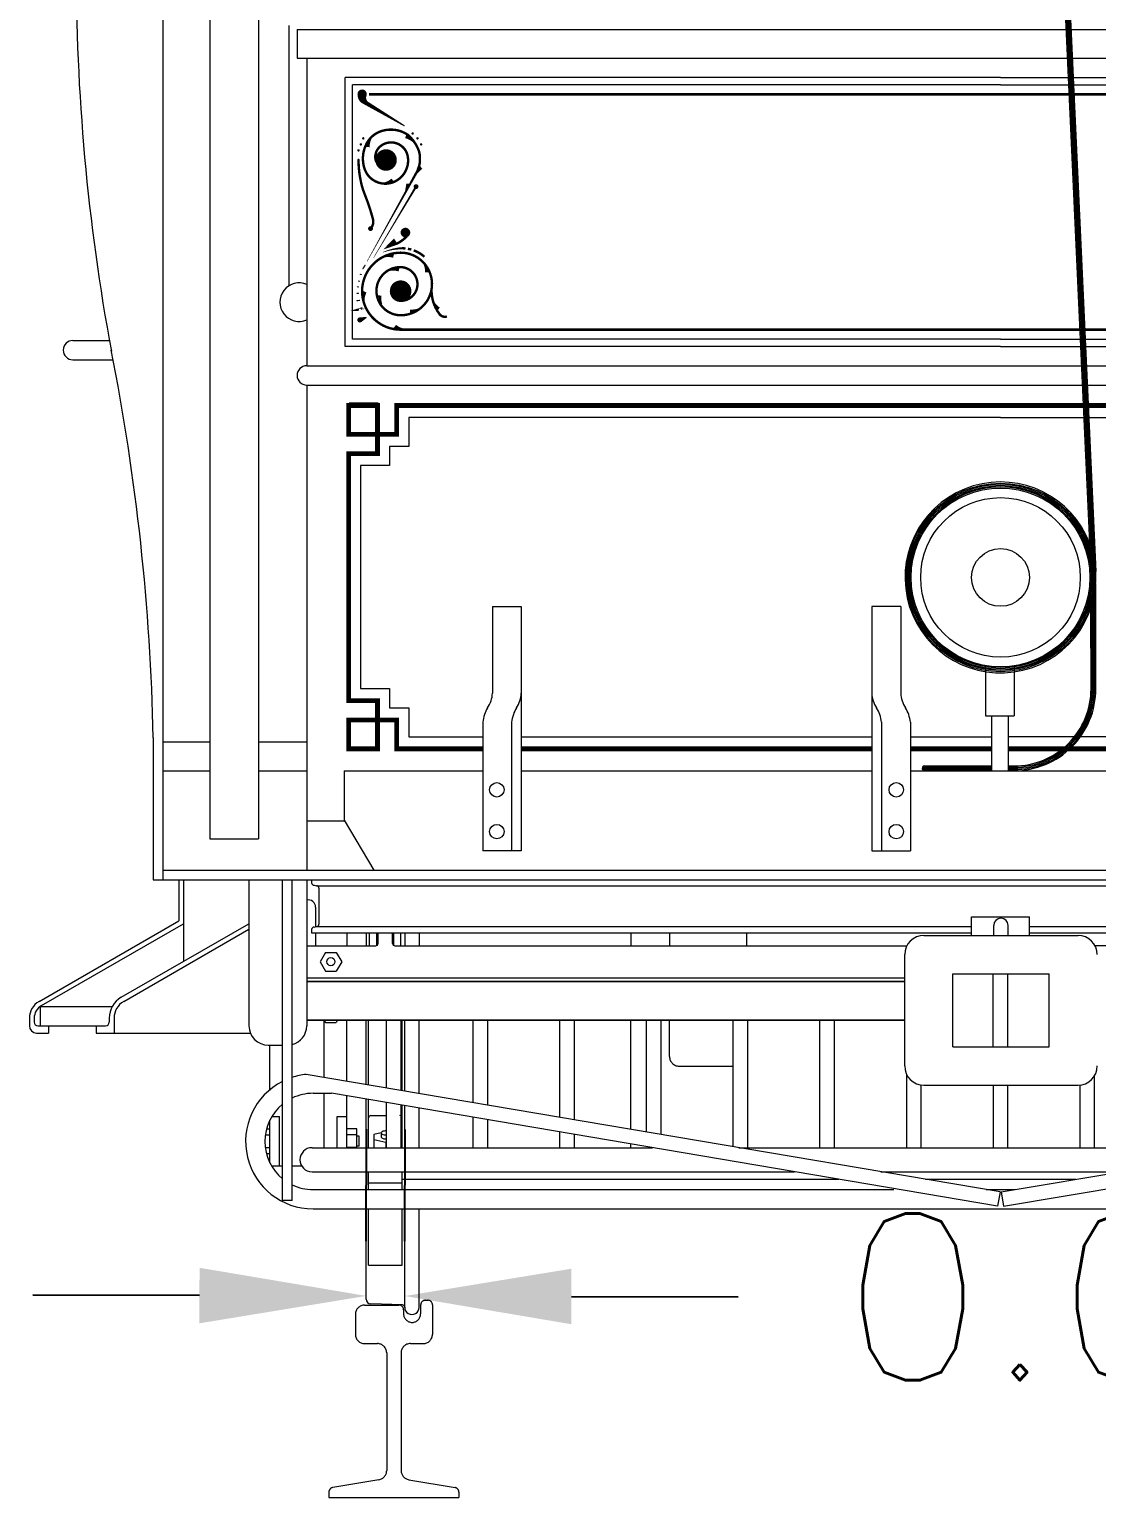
# Model space of a CAD drawing. Header units: inches. Extents: x 0 to 22, y 0 to 17.
# Drawn here: x 17.951 to 19.104, y 3.971 to 5.557 of the extents above; entities that cross this region are included whole.
import ezdxf

# ---------------------------------------------------------------- set-up
doc = ezdxf.new("R2010")
doc.units = ezdxf.units.IN
doc.header["$LTSCALE"] = 100
doc.header["$MEASUREMENT"] = 0
doc.linetypes.add('ACAD_ISO03W100', pattern=[30, 12, -18])
doc.layers.get('0').update_dxf_attribs({"lineweight": 0})
for name, color, linetype, lineweight in [('CAREND0', 7, 'Continuous', 0), ('CARENDBUMPER', 7, 'Continuous', 0), ('CARENDSIGNPOST', 7, 'Continuous', 0), ('CARSIDE', 7, 'Continuous', 0), ('DRAWBAR', 7, 'Continuous', 0), ('FENDER', 7, 'Continuous', 0), ('FENDERELEASE', 7, 'Continuous', 0), ('FRONTDOOR', 7, 'Continuous', 0), ('FRONTDOORSTEP', 7, 'Continuous', 0), ('HANDRAIL', 7, 'Continuous', 0), ('HEADLIGHT', 7, 'Continuous', 0), ('RAIL', 7, 'Continuous', 0), ('SCROLL', 7, 'Continuous', 0), ('STRIPING', 7, 'Continuous', 0), ('TROLLEYPOLEROPE', 7, 'Continuous', 0), ('TRUCK', 7, 'Continuous', 0), ('VESTIBULEDECK', 7, 'Continuous', 0), ('VESTIBULEFRAME', 7, 'Continuous', 0)]:
    doc.layers.add(name, color=color, linetype=linetype, lineweight=lineweight)
doc.styles.add('STANDARD1', font='TXT.SHX')
doc.dimstyles.get("Standard").update_dxf_attribs({"dimtxt": 0.18, "dimasz": 0.18, "dimexe": 0.18, "dimexo": 0.0625, "dimgap": 0.09, "dimtad": 0, "dimtih": 1, "dimtoh": 1, "dimdec": 4, "dimrnd": 1e-07, "dimzin": 0, "dimdsep": 46, "dimtxsty": 'STANDARD1', "dimcen": 0.09, "dimadec": 4, "dimazin": 0, "dimtfac": 1, "dimtdec": 4, "dimtofl": 0, "dimtmove": 0, "dimatfit": 3, "dimfxl": 1, "dimtolj": 1, "dimtzin": 0, "dimarcsym": 0})

# ---------------------------------------------------------------- blocks, each defined once
blk = doc.blocks.new('*D39')
at = {"color": 0, "linetype": 'Continuous', "lineweight": -2}
for p, q in [((18.315, 4.2477), (18.3153, 4.3686)), ((18.3567, 4.2476), (18.357, 4.3684)), ((18.1349, 4.189), (17.9549, 4.1895)), ((18.5365, 4.188), (18.7165, 4.1875))]:
    blk.add_line(p, q, dxfattribs=at)
at = {"color": 0}
for points in [[(18.1348, 4.159), (18.1349, 4.219), (18.3149, 4.1886)], [(18.5366, 4.218), (18.5365, 4.158), (18.3565, 4.1885)]]:
    blk.add_solid(points, dxfattribs=at)
at = {"layer": 'Defpoints', "color": 0}
for p in [(18.3565, 4.1885), (18.3149, 4.1852), (18.3565, 4.1851)]:
    blk.add_point(p, dxfattribs=at)
at = {"color": 0, "insert": (19.2523, 4.1875), "char_height": 0.18, "attachment_point": 5, "style": 'STANDARD1'}
blk.add_mtext('\\A1;0.0417', dxfattribs=at)

msp = doc.modelspace()

# ---------------------------------------------------------------- linework, layer by layer
at = {"layer": 'CAREND0', "color": 7, "linetype": 'Continuous'}
for p, q in [((18.24027, 5.55679), (19.75971, 5.55679)), ((18.24027, 5.52559), (19.75971, 5.52559))]:
    msp.add_line(p, q, dxfattribs=at)
at = {"layer": 'CAREND0', "linetype": 'Continuous'}
for p, q in [((18.24027, 5.55679), (18.24027, 5.52559)), ((18.25067, 5.52559), (18.25067, 5.19338)), ((18.25069, 5.17258), (18.25069, 4.64853)), ((18.25119, 4.70182), (18.29099, 4.70182))]:
    msp.add_line(p, q, dxfattribs=at)
at = {"layer": 'CAREND0'}
for p, q in [((18.25067, 5.19338), (19.74931, 5.19338)), ((18.25067, 5.17258), (19.74931, 5.17258)), ((18.25069, 4.64853), (19.74931, 4.64853))]:
    msp.add_line(p, q, dxfattribs=at)
msp.add_arc((18.25067, 5.18298), 0.0104, 90, 270, dxfattribs=at)
at = {"layer": 'CARENDBUMPER', "linetype": 'Continuous'}
for p, q in [((18.29099, 4.75589), (18.29099, 4.70182)), ((18.29099, 4.70256), (18.32299, 4.64853))]:
    msp.add_line(p, q, dxfattribs=at)
at = {"layer": 'CARENDBUMPER', "color": 7, "linetype": 'Continuous'}
for p, q in [((18.29099, 4.75589), (18.44078, 4.75589)), ((18.48238, 4.75589), (18.861, 4.75589)), ((18.9026, 4.75589), (19.70899, 4.75589))]:
    msp.add_line(p, q, dxfattribs=at)
at = {"layer": 'CARENDBUMPER'}
msp.add_line((18.32299, 4.64853), (19.67699, 4.64853), dxfattribs=at)
at = {"layer": 'CARENDSIGNPOST', "color": 7, "linetype": 'Continuous'}
for p, q in [((18.45118, 4.93325), (18.45118, 4.83965)), ((18.45118, 4.93325), (18.45118, 4.83965)), ((18.45118, 4.93325), (18.45118, 4.83965)), ((18.48238, 4.93325), (18.48238, 4.66933)), ((18.48238, 4.93325), (18.48238, 4.66933)), ((18.48238, 4.93325), (18.48238, 4.66933)), ((18.861, 4.93325), (18.861, 4.66933)), ((18.861, 4.93325), (18.861, 4.66933)), ((18.861, 4.93325), (18.861, 4.66933)), ((18.8922, 4.93325), (18.8922, 4.83965)), ((18.8922, 4.93325), (18.8922, 4.83965)), ((18.8922, 4.93325), (18.8922, 4.83965)), ((18.44078, 4.80845), (18.44078, 4.66933)), ((18.44078, 4.80845), (18.44078, 4.66933)), ((18.44078, 4.80845), (18.44078, 4.66933)), ((18.47198, 4.80845), (18.47198, 4.66933)), ((18.47198, 4.80845), (18.47198, 4.66933)), ((18.47198, 4.80845), (18.47198, 4.66933)), ((18.87139, 4.80845), (18.87139, 4.66933)), ((18.87139, 4.80845), (18.87139, 4.66933)), ((18.87139, 4.80845), (18.87139, 4.66933)), ((18.9026, 4.80845), (18.9026, 4.66933)), ((18.9026, 4.80845), (18.9026, 4.66933)), ((18.9026, 4.80845), (18.9026, 4.66933))]:
    msp.add_line(p, q, dxfattribs=at)
at = {"layer": 'CARENDSIGNPOST'}
for p, q in [((18.45118, 4.93325), (18.48238, 4.93325)), ((18.45118, 4.93325), (18.48238, 4.93325)), ((18.45118, 4.93325), (18.48238, 4.93325)), ((18.8922, 4.93325), (18.861, 4.93325)), ((18.8922, 4.93325), (18.861, 4.93325)), ((18.8922, 4.93325), (18.861, 4.93325)), ((18.48238, 4.66933), (18.44078, 4.66933)), ((18.48238, 4.66933), (18.44078, 4.66933)), ((18.48238, 4.66933), (18.44078, 4.66933)), ((18.861, 4.66933), (18.9026, 4.66933)), ((18.861, 4.66933), (18.9026, 4.66933)), ((18.861, 4.66933), (18.9026, 4.66933))]:
    msp.add_line(p, q, dxfattribs=at)
at = {"layer": 'CARENDSIGNPOST', "color": 7, "linetype": 'Continuous'}
for centre in [(18.45599, 4.73534), (18.45599, 4.73534), (18.45599, 4.73534), (18.88739, 4.73534), (18.88739, 4.73534), (18.88739, 4.73534), (18.45599, 4.69018), (18.45599, 4.69018), (18.45599, 4.69018), (18.88739, 4.69018), (18.88739, 4.69018), (18.88739, 4.69018)]:
    msp.add_circle(centre, 0.0078, dxfattribs=at)
for centre, radius, start, end in [((18.42375, 4.84012), 0.02744, -35.86225, -0.98213), ((18.42375, 4.84012), 0.02744, -35.86225, -0.98213), ((18.42375, 4.84012), 0.02744, -35.86225, -0.98213), ((18.45495, 4.84012), 0.02744, -35.86225, -0.98213), ((18.45495, 4.84012), 0.02744, -35.86225, -0.98213), ((18.45495, 4.84012), 0.02744, -35.86225, -0.98213), ((18.88842, 4.84012), 0.02744, -179.01787, -144.13775), ((18.88842, 4.84012), 0.02744, -179.01787, -144.13775), ((18.88842, 4.84012), 0.02744, -179.01787, -144.13775), ((18.91964, 4.84012), 0.02744, -179.01787, -144.13775), ((18.91964, 4.84012), 0.02744, -179.01787, -144.13775), ((18.91964, 4.84012), 0.02744, -179.01787, -144.13775), ((18.48295, 4.80306), 0.04252, 150.41305, 172.73404), ((18.48295, 4.80306), 0.04252, 150.41305, 172.73404), ((18.48295, 4.80306), 0.04252, 150.41305, 172.73404), ((18.51415, 4.80306), 0.04252, 150.41305, 172.73404), ((18.51415, 4.80306), 0.04252, 150.41305, 172.73404), ((18.51415, 4.80306), 0.04252, 150.41305, 172.73404), ((18.82922, 4.80306), 0.04252, 7.26596, 29.58695), ((18.82922, 4.80306), 0.04252, 7.26596, 29.58695), ((18.82922, 4.80306), 0.04252, 7.26596, 29.58695), ((18.86043, 4.80306), 0.04252, 7.26596, 29.58695), ((18.86043, 4.80306), 0.04252, 7.26596, 29.58695), ((18.86043, 4.80306), 0.04252, 7.26596, 29.58695)]:
    msp.add_arc(centre, radius, start, end, dxfattribs=at)
at = {"layer": 'CARSIDE', "color": 7, "linetype": 'Continuous'}
for p, q in [((18.09534, 6.38629), (18.09534, 4.63806)), ((18.08494, 4.79158), (18.08494, 4.63806))]:
    msp.add_line(p, q, dxfattribs=at)
at = {"layer": 'CARSIDE'}
for p, q in [((17.99812, 5.22068), (18.03754, 5.22068)), ((17.99812, 5.19988), (18.04167, 5.19988)), ((18.08494, 4.63806), (18.09534, 4.63806))]:
    msp.add_line(p, q, dxfattribs=at)
at = {"layer": 'CARSIDE', "color": 7, "linetype": 'Continuous'}
msp.add_arc((20.2706, 5.62262), 2.26895, 179.8179, 190.50363, dxfattribs=at)
at = {"layer": 'CARSIDE'}
msp.add_arc((17.99812, 5.21028), 0.0104, 90, 270, dxfattribs=at)
at = {"layer": 'CARSIDE', "linetype": 'Continuous'}
msp.add_arc((15.65926, 4.74101), 2.4262, 1.19436, 11.1548, dxfattribs=at)
at = {"layer": 'DRAWBAR', "color": 7, "linetype": 'Continuous'}
for p, q in [((18.25601, 4.63813), (18.25601, 4.63482)), ((18.26381, 4.62902), (18.26381, 4.59028)), ((18.25601, 4.58448), (18.25601, 4.58087)), ((18.25861, 4.58708), (18.26121, 4.58768)), ((18.26121, 4.58768), (18.96875, 4.58768)), ((18.96875, 4.59814), (19.03115, 4.59814)), ((18.96875, 4.57806), (18.96875, 4.59814)), ((18.99265, 4.57806), (18.99265, 4.5888)), ((19.00825, 4.57806), (19.00825, 4.5888)), ((19.03115, 4.57806), (19.03115, 4.59814)), ((19.03115, 4.58768), (19.73879, 4.58768)), ((18.25601, 4.58087), (18.96875, 4.58087)), ((18.91725, 4.57806), (19.08365, 4.57806)), ((19.03115, 4.58087), (19.74399, 4.58087)), ((18.89645, 4.43698), (18.89645, 4.55726)), ((18.94845, 4.45778), (18.94845, 4.53646)), ((18.94845, 4.53646), (19.05245, 4.53646)), ((18.99215, 4.45778), (18.99215, 4.53646)), ((19.00775, 4.45778), (19.00775, 4.53646)), ((19.05245, 4.45778), (19.05245, 4.53646)), ((18.94845, 4.45778), (19.05245, 4.45778)), ((18.91725, 4.41618), (19.08365, 4.41618))]:
    msp.add_line(p, q, dxfattribs=at)
at = {"layer": 'DRAWBAR'}
for p, q in [((18.25861, 4.63222), (18.26121, 4.63162)), ((18.26121, 4.63162), (19.73892, 4.63162))]:
    msp.add_line(p, q, dxfattribs=at)
at = {"layer": 'DRAWBAR', "color": 7, "linetype": 'Continuous'}
for centre, radius, start, end in [((18.25861, 4.63482), 0.0026, 180, 270), ((18.26121, 4.62902), 0.0026, 0, 90), ((18.25861, 4.58448), 0.0026, 90, 180), ((18.26121, 4.59028), 0.0026, -90, 0), ((19.00045, 4.5888), 0.0078, 0, 180), ((18.91725, 4.55726), 0.0208, 90, 180), ((19.08365, 4.55726), 0.0208, 0, 90), ((18.91725, 4.43698), 0.0208, 180, 270), ((19.08365, 4.43698), 0.0208, -90, 0)]:
    msp.add_arc(centre, radius, start, end, dxfattribs=at)
at = {"layer": 'FENDER'}
for p, q in [((18.25055, 4.5281), (18.89645, 4.5281)), ((18.89555, 4.5281), (18.25069, 4.5281)), ((18.25055, 4.4865), (18.89645, 4.4865)), ((18.89555, 4.4865), (18.25069, 4.4865)), ((18.25639, 4.3487), (18.62399, 4.3487)), ((18.47153, 4.3487), (18.60254, 4.3487)), ((18.71735, 4.3487), (19.28265, 4.3487)), ((18.25639, 4.3227), (18.7774, 4.3227)), ((18.87076, 4.3227), (19.12924, 4.3227))]:
    msp.add_line(p, q, dxfattribs=at)
at = {"layer": 'FENDER', "color": 7, "linetype": 'Continuous'}
for p, q in [((18.2694, 4.42462), (18.2694, 4.4865)), ((18.337, 4.41316), (18.337, 4.4865)), ((18.3526, 4.41052), (18.3526, 4.4865)), ((18.4306, 4.3973), (18.4306, 4.4865)), ((18.4462, 4.39465), (18.4462, 4.4865)), ((18.5242, 4.38143), (18.5242, 4.4865)), ((18.5398, 4.37879), (18.5398, 4.4865)), ((18.6178, 4.36557), (18.6178, 4.4865)), ((18.6334, 4.36293), (18.6334, 4.4865)), ((18.7114, 4.34971), (18.7114, 4.4865)), ((18.727, 4.34706), (18.727, 4.4865)), ((18.805, 4.3487), (18.805, 4.4865)), ((18.8206, 4.3487), (18.8206, 4.4865)), ((18.8986, 4.3487), (18.8986, 4.42778)), ((19.1014, 4.3487), (19.1014, 4.42614)), ((18.9142, 4.3487), (18.9142, 4.41641)), ((18.9922, 4.3487), (18.9922, 4.41618)), ((19.0078, 4.3487), (19.0078, 4.41618)), ((19.0858, 4.3487), (19.0858, 4.41629)), ((18.2694, 4.3487), (18.2694, 4.40745)), ((18.337, 4.3487), (18.337, 4.39734)), ((18.3526, 4.3487), (18.3526, 4.3947)), ((18.4306, 4.3487), (18.4306, 4.38148)), ((18.4462, 4.3487), (18.4462, 4.37883)), ((18.5242, 4.3487), (18.5242, 4.36561)), ((18.5398, 4.3487), (18.5398, 4.36297))]:
    msp.add_line(p, q, dxfattribs=at)
at = {"layer": 'FENDER'}
msp.add_arc((18.25639, 4.3357), 0.013, 90, 270, dxfattribs=at)
at = {"layer": 'FENDERELEASE', "color": 7, "linetype": 'Continuous'}
for p, q in [((18.22455, 4.29166), (18.22455, 4.63806)), ((18.23495, 4.29166), (18.23495, 4.63806)), ((18.99944, 4.30089), (18.25015, 4.42788)), ((19.00056, 4.30089), (19.74985, 4.42788)), ((18.99666, 4.28554), (18.27733, 4.40745)), ((19.00334, 4.28554), (19.72267, 4.40745)), ((18.99944, 4.30089), (18.99666, 4.28554)), ((18.99944, 4.30089), (18.99666, 4.28554)), ((19.00056, 4.30089), (19.00334, 4.28554)), ((19.00056, 4.30089), (19.00334, 4.28554)), ((18.23495, 4.29166), (18.22455, 4.29166))]:
    msp.add_line(p, q, dxfattribs=at)
at = {"layer": 'FENDERELEASE'}
for p, q in [((18.2575, 4.40745), (18.27733, 4.40745)), ((18.2575, 4.30345), (18.88489, 4.30345)), ((18.98434, 4.30345), (19.01566, 4.30345)), ((18.2575, 4.28265), (19.7425, 4.28265))]:
    msp.add_line(p, q, dxfattribs=at)
for radius, start, end in [(0.0728, 95.79068, 108.04496), (0.0728, 116.91192, 270), (0.052, 129.32129, 230.67871), (0.052, 90, 115.70059), (0.052, -115.70059, -90)]:
    msp.add_arc((18.2575, 4.35545), radius, start, end, dxfattribs=at)
at = {"layer": 'FRONTDOOR', "color": 7, "linetype": 'Continuous'}
for p, q in [((18.09534, 6.38629), (18.09534, 4.63806)), ((18.14608, 6.38629), (18.14608, 4.68239)), ((18.19862, 6.38629), (18.19862, 4.68239)), ((18.14608, 4.68239), (18.19862, 4.68239))]:
    msp.add_line(p, q, dxfattribs=at)
at = {"layer": 'FRONTDOORSTEP', "color": 7, "linetype": 'Continuous'}
for p, q in [((18.1125, 4.63806), (18.1125, 4.59369)), ((18.1177, 4.63806), (18.1177, 4.54999)), ((17.96156, 4.50671), (18.1125, 4.59369)), ((17.96416, 4.50221), (18.1177, 4.59069)), ((18.05041, 4.51122), (18.18829, 4.59067)), ((18.05301, 4.50671), (18.18829, 4.58467)), ((17.96291, 4.50115), (17.96291, 4.48035))]:
    msp.add_line(p, q, dxfattribs=at)
at = {"layer": 'FRONTDOORSTEP', "linetype": 'Continuous'}
for p, q in [((18.18829, 4.63806), (18.18829, 4.48035)), ((18.25069, 4.63806), (18.25069, 4.48035)), ((17.95114, 4.48869), (17.95114, 4.48035)), ((17.95634, 4.48869), (17.95634, 4.48425)), ((18.03739, 4.48869), (18.03739, 4.48425)), ((18.04259, 4.48869), (18.04259, 4.47255)), ((17.97195, 4.48035), (17.97195, 4.47255)), ((18.02335, 4.48035), (18.02335, 4.47255))]:
    msp.add_line(p, q, dxfattribs=at)
at = {"layer": 'FRONTDOORSTEP'}
for p, q in [((17.96291, 4.50115), (18.04057, 4.50115)), ((17.96024, 4.48035), (18.03349, 4.48035)), ((17.95894, 4.47255), (17.97195, 4.47255)), ((18.02335, 4.47255), (18.18981, 4.47255)), ((18.20909, 4.45955), (18.22455, 4.45955))]:
    msp.add_line(p, q, dxfattribs=at)
at = {"layer": 'FRONTDOORSTEP', "color": 7, "linetype": 'Continuous'}
for centre, radius in [((17.97194, 4.48869), 0.0208), ((18.06339, 4.48869), 0.026), ((18.06339, 4.48869), 0.0208), ((17.97194, 4.48869), 0.0156)]:
    msp.add_arc(centre, radius, 119.95192, 180, dxfattribs=at)
at = {"layer": 'FRONTDOORSTEP', "linetype": 'Continuous'}
for centre, radius, start, end in [((17.95894, 4.48035), 0.0078, 180, 270), ((17.96024, 4.48425), 0.0039, 180, 270), ((18.03349, 4.48425), 0.0039, -90, 0), ((18.20909, 4.48035), 0.0208, 180, 270), ((18.22989, 4.48035), 0.0208, -75.93644, 0)]:
    msp.add_arc(centre, radius, start, end, dxfattribs=at)
at = {"layer": 'HANDRAIL', "color": 7, "linetype": 'Continuous'}
msp.add_line((18.23189, 5.28046), (18.23189, 5.56103), dxfattribs=at)
at = {"layer": 'HANDRAIL', "linetype": 'Continuous'}
msp.add_arc((18.2424, 5.26209), 0.0208, 66.41871, 293.58129, dxfattribs=at)
at = {"layer": 'HEADLIGHT', "color": 7, "linetype": 'Continuous'}
for p, q in [((18.98366, 4.86952), (18.98366, 4.8152)), ((19.01486, 4.8693), (19.01486, 4.8152)), ((18.98366, 4.8152), (19.01486, 4.8152)), ((18.99026, 4.8152), (18.99026, 4.75589)), ((19.00826, 4.8152), (19.00826, 4.75589))]:
    msp.add_line(p, q, dxfattribs=at)
for radius in [0.0966, 0.0862, 0.0312]:
    msp.add_circle((18.99995, 4.96474), radius, dxfattribs=at)
at = {"layer": 'RAIL'}
for p, q in [((18.31324, 4.1787), (18.35031, 4.1787)), ((18.37873, 4.1839), (18.38144, 4.1839)), ((18.31324, 4.1371), (18.32704, 4.1371)), ((18.36264, 4.1371), (18.37644, 4.1371)), ((18.27464, 3.9707), (18.41504, 3.9707))]:
    msp.add_line(p, q, dxfattribs=at)
at = {"layer": 'RAIL', "color": 7, "linetype": 'ACAD_ISO03W100'}
for p, q in [((18.35531, 4.1737), (18.35531, 4.16923)), ((18.37373, 4.1789), (18.37373, 4.16923)), ((18.38644, 4.1789), (18.38644, 4.1471)), ((18.30324, 4.1687), (18.30324, 4.1471)), ((18.33704, 4.1271), (18.33704, 3.99995)), ((18.35264, 4.1271), (18.35264, 3.99993)), ((18.32871, 3.99008), (18.27881, 3.98166)), ((18.36099, 3.99007), (18.41087, 3.98169)), ((18.27464, 3.97673), (18.27464, 3.9707)), ((18.41504, 3.97676), (18.41504, 3.9707))]:
    msp.add_line(p, q, dxfattribs=at)
for centre, radius, start, end in [((18.31324, 4.1687), 0.01, 90, 180), ((18.35031, 4.1737), 0.005, 0, 90), ((18.37873, 4.1789), 0.005, 90, 180), ((18.38144, 4.1789), 0.005, 0, 90), ((18.36452, 4.16923), 0.00921, 180, 360), ((18.31324, 4.1471), 0.01, 180, 270), ((18.37644, 4.1471), 0.01, -90, 0), ((18.32704, 4.1271), 0.01, 0, 90), ((18.36264, 4.1271), 0.01, 90, 180), ((18.32704, 3.99995), 0.01, -80.41684, 0), ((18.36264, 3.99993), 0.01, 180, 260.46342), ((18.27964, 3.97673), 0.005, 99.58316, 180), ((18.41004, 3.97676), 0.005, 0, 80.46342)]:
    msp.add_arc(centre, radius, start, end, dxfattribs=at)
at = {"layer": 'SCROLL', "color": 7, "linetype": 'Continuous'}
msp.add_line((18.34557, 5.32687), (18.34557, 5.32687), dxfattribs=at)
at = {"layer": 'SCROLL', "color": 7, "linetype": 'Continuous', "lineweight": 13}
for points, const_width in [([(18.31301, 5.48684, -1), (18.30801, 5.48684, -1)], 0.005), ([(18.35987, 5.33727, -1), (18.35467, 5.33727, -1)], 0.0052)]:
    msp.add_lwpolyline(points, format="xyb", close=True, dxfattribs=dict(at, const_width=const_width))
at = {"layer": 'SCROLL', "color": 7, "linetype": 'Continuous', "lineweight": 5}
for points, const_width in [([(19, 5.48658), (18.31805, 5.48658)], 0.0026), ([(19, 5.48658), (19.07907, 5.48658)], 0.0026), ([(19.07913, 5.48658), (19.68195, 5.48658)], 0.0026), ([(18.35824, 5.4389), (18.35963, 5.44346)], 0.0026), ([(18.31865, 5.43082), (18.31388, 5.43096)], 0.0026), ([(18.37432, 5.40539), (18.37177, 5.40902)], 0.0026), ([(18.3412, 5.39478), (18.34418, 5.39105)], 0.0026), ([(18.35821, 5.38872), (18.3622, 5.38873)], 0.0026), ([(18.34272, 5.31044), (18.34379, 5.31509)], 0.0026), ([(18.31356, 5.30185), (18.31144, 5.29826)], 0.0013), ([(18.34861, 5.29566), (18.34975, 5.3003)], 0.0026), ([(18.30716, 5.28535), (18.30685, 5.28425)], 0.0013), ([(18.30923, 5.29262), (18.30883, 5.29154)], 0.0013), ([(18.37848, 5.29549), (18.38325, 5.29548)], 0.0026), ([(18.30579, 5.27229), (18.30574, 5.27099)], 0.00134), ([(18.30603, 5.27917), (18.30586, 5.27803)], 0.0013), ([(18.31468, 5.27139), (18.31032, 5.27333)], 0.0026), ([(18.33121, 5.26786), (18.32646, 5.26827)], 0.0026), ([(18.30606, 5.25387), (18.30584, 5.25387), (18.31, 5.25521)], 0.0026), ([(18.3049, 5.26377), (18.30769, 5.264)], 0.00134), ([(18.36364, 5.25411), (18.36344, 5.24935)], 0.0026), ([(18.39331, 5.257), (18.39045, 5.25318)], 0.0026), ([(18.34815, 5.2368), (18.34532, 5.23296)], 0.0026), ([(18.35207, 5.23236), (19, 5.23236)], 0.0026), ([(19.09067, 5.23236), (19, 5.23236)], 0.0026), ([(19.64793, 5.23236), (19.09083, 5.23236)], 0.0026)]:
    msp.add_lwpolyline(points, dxfattribs=dict(at, const_width=const_width))
for points, const_width in [([(18.30691, 5.4859, 0.3051314), (18.31267, 5.47735)], 0.0026), ([(18.3142, 5.48603, 0.4258273), (18.31791, 5.47632)], 0.0026), ([(18.32989, 5.40916, -0.2701444), (18.32469, 5.41956, -0.2252229), (18.33119, 5.43126, -0.552136), (18.35979, 5.41956, -0.3403071), (18.34549, 5.39226, -0.4506342), (18.31299, 5.40656, -0.2050425), (18.31559, 5.43386, -0.1905718), (18.33119, 5.44686, -0.2307907), (18.35979, 5.44296)], 0.0026), ([(18.35751, 5.4405, -0.1081942), (18.36587, 5.43609)], 0.0026), ([(18.35969, 5.44303, -0.03329), (18.36326, 5.43946)], 0.0026), ([(18.36247, 5.44036, -0.0553851), (18.36767, 5.43386, -0.0502603), (18.37157, 5.42606, -0.0830985), (18.37287, 5.41956, -0.0157911), (18.37287, 5.41436, -0.0830985), (18.37157, 5.40786, 0.0207334), (18.37027, 5.40396)], 0.0026), ([(18.31729, 5.42969, -0.1081942), (18.31934, 5.43892)], 0.0026), ([(18.30657, 5.41566, 0.0553531), (18.30917, 5.39226, 0.0460923), (18.31307, 5.37926, -0.0309227), (18.32217, 5.35196, -0.2579552), (18.31957, 5.34156)], 0.0026), ([(18.34294, 5.39448, -0.1081942), (18.33457, 5.39008)], 0.0026), ([(18.37467, 5.40685, 0.0012332), (18.36867, 5.40095)], 0.002), ([(18.35921, 5.38985, -0.0012332), (18.35783, 5.38154)], 0.002), ([(18.35987, 5.33467, -0.1127268), (18.34796, 5.32529)], 0.0026), ([(18.35207, 5.23236, -0.4142136), (18.31047, 5.27396, -0.4142136), (18.35207, 5.31556, -0.4360695), (18.38587, 5.27916, -0.3943986), (18.35207, 5.24796, -0.438837), (18.32607, 5.27656, -0.3928946), (18.35207, 5.29996, -0.40492), (18.37027, 5.28176, -0.4235686), (18.35207, 5.26356)], 0.0026), ([(18.34415, 5.31147, 0.1081942), (18.33471, 5.31182)], 0.0026), ([(18.35738, 5.32008, 0.0159295), (18.35468, 5.32032)], 0.0026), ([(18.36371, 5.31895, 0.0309084), (18.35991, 5.31968)], 0.0026), ([(18.37766, 5.31117, 0.0710678), (18.37053, 5.31618, 0.0307127), (18.36623, 5.31805)], 0.0026), ([(18.35006, 5.29667, 0.1081942), (18.34062, 5.29716)], 0.0026), ([(18.3798, 5.29432, 0.1081942), (18.37802, 5.3036)], 0.0026), ([(18.31394, 5.273, 0.1081942), (18.3118, 5.26379)], 0.0026), ([(18.32999, 5.26914, 0.1081942), (18.33098, 5.25973)], 0.0026), ([(18.38551, 5.27608, 0.1724711), (18.39412, 5.24914, 0.3156674), (18.40201, 5.24665)], 0.0026), ([(18.36242, 5.25284, 0.1081942), (18.37177, 5.25423)], 0.0026), ([(18.39345, 5.25524, -0.1081942), (18.38709, 5.26223)], 0.0026), ([(18.34642, 5.23643, 0.1081942), (18.35496, 5.23236)], 0.0026)]:
    msp.add_lwpolyline(points, format="xyb", dxfattribs=dict(at, const_width=const_width))
at = {"layer": 'SCROLL', "color": 7, "linetype": 'Continuous', "lineweight": 9, "const_width": 0.004}
msp.add_lwpolyline([(18.31318, 5.47837), (18.31311, 5.47837), (18.30979, 5.48411)], dxfattribs=at)
at = {"layer": 'SCROLL', "color": 7, "linetype": 'Continuous'}
for points in [[(18.35588, 5.45276, 0.0013, 0.00472, 0), (18.31263, 5.47853, 0, 0, 0)], [(18.3704, 5.40422, 0.0026, 0.0005, 0), (18.31586, 5.30619, 0, 0, 0)], [(18.3676, 5.38496, 0.00215, 0.0005, 0), (18.32295, 5.31017, 0, 0, 0)], [(18.34704, 5.32767, 0.0078, 0.0005, 0), (18.33416, 5.31948, 0, 0, 0)], [(18.35482, 5.32032, 0.0026, 0.0005, 0.0952746), (18.33327, 5.3161, 0, 0, 0)], [(18.30895, 5.24319, 0.0052, 0.0013, 0), (18.3148, 5.24551, 0, 0, 0)]]:
    msp.add_lwpolyline(points, format="xyseb", dxfattribs=at)
at = {"layer": 'SCROLL', "color": 7, "linetype": 'Continuous', "lineweight": 5}
for points, const_width in [([(18.31242, 5.43906, -1), (18.31112, 5.43906, -1)], 0.0013), ([(18.36572, 5.44426, -1), (18.36442, 5.44426, -1)], 0.0013), ([(18.37092, 5.43906, -1), (18.36962, 5.43906, -1)], 0.0013), ([(18.30722, 5.42606, -1), (18.30592, 5.42606, -1)], 0.0013), ([(18.30982, 5.43256, -1), (18.30852, 5.43256, -1)], 0.0013), ([(18.37482, 5.43256, -1), (18.37352, 5.43256, -1)], 0.0013), ([(18.30722, 5.41571, -1), (18.30592, 5.41571, -1)], 0.0013), ([(18.3701, 5.38697, -1), (18.3675, 5.38697, -1)], 0.0026), ([(18.32087, 5.34156, -1), (18.31827, 5.34156, -1)], 0.0026), ([(18.30652, 5.25387, -1), (18.30522, 5.25387, -1)], 0.0013), ([(18.31069, 5.25519, -1), (18.30939, 5.25519, -1)], 0.0013), ([(18.30945, 5.24287, -1), (18.3067, 5.24287, -1)], 0.00275)]:
    msp.add_lwpolyline(points, format="xyb", close=True, dxfattribs=dict(at, const_width=const_width))
at = {"layer": 'SCROLL', "color": 7, "linetype": 'Continuous', "lineweight": 0}
for points, const_width in [([(18.35619, 5.45277, -1), (18.35554, 5.45277, -1)], 0.00065), ([(18.33339, 5.31609, -1), (18.33314, 5.31609, -1)], 0.00025), ([(18.33428, 5.31948, -1), (18.33403, 5.31948, -1)], 0.00025), ([(18.31177, 5.2983, -1), (18.31112, 5.2983, -1)], 0.00065), ([(18.31394, 5.30197, -1), (18.31329, 5.30197, -1)], 0.00065), ([(18.316, 5.30621, -1), (18.31575, 5.30621, -1)], 0.00025), ([(18.32311, 5.31021, -1), (18.32286, 5.31021, -1)], 0.00025), ([(18.30672, 5.28502, -1), (18.30616, 5.2849, -1)], 0.000575), ([(18.30791, 5.28469, -1), (18.30735, 5.28457, -1)], 0.000575), ([(18.30876, 5.29232, -1), (18.30819, 5.29224, -1)], 0.000575), ([(18.30993, 5.29189, -1), (18.30936, 5.29182, -1)], 0.000575), ([(18.30535, 5.27179, -1), (18.30476, 5.27152, -1)], 0.00065), ([(18.30563, 5.27878, -1), (18.30509, 5.27859, -1)], 0.000575), ([(18.30672, 5.27175, -1), (18.30613, 5.27148, -1)], 0.00065), ([(18.30686, 5.2786, -1), (18.30632, 5.27841, -1)], 0.000575), ([(18.30529, 5.26391, -1), (18.30467, 5.26364, -1)], 0.000675), ([(18.30802, 5.26413, -1), (18.3074, 5.26386, -1)], 0.000675), ([(18.31505, 5.24547, -1), (18.3144, 5.24547, -1)], 0.00065)]:
    msp.add_lwpolyline(points, format="xyb", close=True, dxfattribs=dict(at, const_width=const_width))
at = {"layer": 'SCROLL', "color": 7, "linetype": 'Continuous', "lineweight": 30, "const_width": 0.01165}
for points in [[(18.34215, 5.41566, -1), (18.3305, 5.41566, -1)], [(18.35789, 5.27396, -1), (18.34624, 5.27396, -1)]]:
    msp.add_lwpolyline(points, format="xyb", close=True, dxfattribs=at)
at = {"layer": 'SCROLL', "color": 7, "linetype": 'Continuous'}
for centre, radius, start, end in [((18.3394, 5.41971), 0.01415, 91.34151, 228.20877), ((18.34182, 5.41561), 0.01846, -24.82935, 98.56914), ((18.33508, 5.41482), 0.0245, -125.46004, -16.48875)]:
    msp.add_arc(centre, radius, start, end, dxfattribs=at)
at = {"layer": 'STRIPING', "linetype": 'Continuous'}
for p, q in [((18.29227, 5.21416), (18.29227, 5.50478)), ((19, 5.50478), (18.29227, 5.50478)), ((19, 5.50478), (19.70773, 5.50478)), ((18.30007, 5.22196), (18.30007, 5.49698)), ((19, 5.49698), (18.30007, 5.49698)), ((19, 5.49698), (19.69993, 5.49698)), ((19, 5.22196), (18.30007, 5.22196)), ((19, 5.22196), (19.69993, 5.22196)), ((19, 5.21416), (18.29227, 5.21416)), ((19, 5.21416), (19.70773, 5.21416)), ((18.29591, 5.1531), (18.29591, 5.1193)), ((19, 5.1375), (18.36091, 5.1375)), ((18.36091, 5.1375), (18.36091, 5.1063)), ((19, 5.1375), (19.63909, 5.1375)), ((18.34011, 5.1063), (18.34011, 5.0855)), ((18.36091, 5.1063), (18.34011, 5.1063)), ((18.30891, 5.0855), (18.30891, 5.0595)), ((18.34011, 5.0855), (18.30891, 5.0855)), ((18.30891, 5.0595), (18.30891, 4.8446)), ((18.30891, 4.8446), (18.34011, 4.8446)), ((18.34011, 4.8446), (18.34011, 4.8238)), ((18.34011, 4.8238), (18.36091, 4.8238)), ((18.36091, 4.8238), (18.36091, 4.7926)), ((18.36091, 4.7926), (18.44078, 4.7926)), ((18.48238, 4.7926), (18.861, 4.7926)), ((18.9026, 4.7926), (18.99026, 4.7926)), ((19.63909, 4.7926), (19.00826, 4.7926))]:
    msp.add_line(p, q, dxfattribs=at)
at = {"layer": 'STRIPING'}
for p, q in [((18.32771, 5.15305), (18.29651, 5.15305)), ((18.32771, 5.15045), (18.29651, 5.15045)), ((18.34851, 5.11925), (18.29911, 5.11925)), ((18.32771, 5.09845), (18.29911, 5.09845)), ((18.32771, 5.09845), (18.29911, 5.09845)), ((18.32771, 4.83125), (18.29651, 4.83125)), ((18.34851, 4.81045), (18.29651, 4.81045)), ((18.32771, 4.77925), (18.29651, 4.77925))]:
    msp.add_line(p, q, dxfattribs=at)
at = {"layer": 'STRIPING', "color": 7, "linetype": 'Continuous'}
for p, q in [((18.34851, 5.11925), (18.34851, 5.15045)), ((18.32771, 4.77925), (18.32771, 4.83125)), ((18.29651, 4.77925), (18.29651, 4.81045)), ((18.34851, 4.77925), (18.34851, 4.81045))]:
    msp.add_line(p, q, dxfattribs=at)
at = {"layer": 'STRIPING', "linetype": 'Continuous', "lineweight": 13, "const_width": 0.0052}
for points in [[(18.32711, 5.1531), (18.32711, 5.0985), (18.29591, 5.0985), (18.29591, 5.0595)], [(18.29591, 5.1531), (18.29591, 5.1167)], [(18.29331, 5.1193), (18.34791, 5.1193), (18.34791, 5.1505), (19, 5.1505)], [(18.32971, 5.1505), (18.29331, 5.1505)], [(19.09489, 5.1505), (19, 5.1505)], [(19.70669, 5.1193), (19.65209, 5.1193), (19.65209, 5.1505), (19.0946, 5.1505)], [(18.29591, 5.0595), (18.29591, 4.829)], [(18.29331, 4.8316), (18.32711, 4.8316), (18.32711, 4.7796), (18.29591, 4.7796), (18.29591, 4.8108), (18.34791, 4.8108), (18.34791, 4.7796), (18.44078, 4.7796)], [(19.70669, 4.8316), (19.67289, 4.8316), (19.67289, 4.7796), (19.70409, 4.7796), (19.70409, 4.8108), (19.65209, 4.8108), (19.65209, 4.7796), (19.00826, 4.7796)], [(18.48238, 4.7796), (18.861, 4.7796)], [(18.9026, 4.7796), (18.99026, 4.7796)]]:
    msp.add_lwpolyline(points, dxfattribs=at)
at = {"layer": 'TROLLEYPOLEROPE', "color": 7, "linetype": 'Continuous'}
for p, q in [((19.00245, 7.15345), (19.10284, 4.97133)), ((19.03295, 6.37735), (19.09765, 4.97097)), ((19.03425, 6.3774), (19.09895, 4.97103)), ((19.03555, 6.37746), (19.10025, 4.97109)), ((19.03684, 6.37752), (19.10155, 4.97115)), ((19.10293, 4.84436), (19.10284, 4.95814)), ((19.09903, 4.84436), (19.09897, 4.93601)), ((19.10033, 4.84436), (19.10026, 4.94092)), ((19.10163, 4.84436), (19.10156, 4.94726)), ((19.09773, 4.84435), (19.09767, 4.93186)), ((18.91527, 4.7585), (18.99026, 4.7585)), ((18.91562, 4.7598), (18.99026, 4.7598)), ((18.91789, 4.7611), (18.99026, 4.7611)), ((19.00826, 4.7611), (19.01453, 4.7611)), ((19.00826, 4.7598), (19.01453, 4.7598)), ((19.00826, 4.7585), (19.01453, 4.7585)), ((18.91561, 4.7572), (18.99026, 4.7572)), ((18.91789, 4.75589), (18.99024, 4.75589)), ((19.00778, 4.75589), (19.01453, 4.75589)), ((19.00826, 4.7572), (19.01453, 4.7572))]:
    msp.add_line(p, q, dxfattribs=at)
for radius in [0.1018, 0.1005, 0.0992, 0.0979]:
    msp.add_circle((18.99995, 4.96474), radius, dxfattribs=at)
for centre, radius, start, end in [((18.99995, 4.96474), 0.1031, 20.93955, 363.68554), ((19.01453, 4.84429), 0.0884, -90, 0.04582), ((19.01453, 4.8443), 0.0845, -90, 0.04005), ((19.01453, 4.8443), 0.0858, -90, 0.04005), ((19.01453, 4.8443), 0.0871, -90, 0.04005), ((19.01453, 4.8443), 0.0832, -90, 0.04005), ((19.01453, 4.8443), 0.0832, -90, 0.04005), ((18.91787, 4.75849), 0.0026, 89.4451, 270.5549), ((18.96952, 4.75851), 0.00313, -56.15074, 55.01027)]:
    msp.add_arc(centre, radius, start, end, dxfattribs=at)
at = {"layer": 'TRUCK', "color": 7, "linetype": 'Continuous'}
for p, q in [((18.26026, 4.60853), (18.26026, 4.58747)), ((18.26026, 4.58087), (18.26026, 4.56693)), ((18.29406, 4.58087), (18.29406, 4.56687)), ((18.31486, 4.58087), (18.31486, 4.56687)), ((18.31865, 4.56687), (18.31865, 4.58087)), ((18.32645, 4.56687), (18.32645, 4.58087)), ((18.32775, 4.56947), (18.32775, 4.58087)), ((18.34335, 4.56947), (18.34335, 4.58087)), ((18.34465, 4.56687), (18.34465, 4.58087)), ((18.35245, 4.56687), (18.35245, 4.58087)), ((18.35646, 4.58087), (18.35646, 4.56687)), ((18.37206, 4.58087), (18.37206, 4.56687)), ((18.60086, 4.58087), (18.60086, 4.56687)), ((18.64246, 4.58087), (18.64246, 4.56687)), ((18.72566, 4.58087), (18.72566, 4.56687)), ((18.29406, 4.42044), (18.29406, 4.4865)), ((18.31486, 4.41691), (18.31486, 4.4865)), ((18.31746, 4.41647), (18.31746, 4.4865)), ((18.35386, 4.4103), (18.35386, 4.4865)), ((18.35646, 4.40986), (18.35646, 4.4865)), ((18.37206, 4.40722), (18.37206, 4.4865)), ((18.60086, 4.36844), (18.60086, 4.4865)), ((18.64246, 4.44725), (18.64246, 4.4865)), ((18.21086, 4.41135), (18.21086, 4.45955)), ((18.29406, 4.3487), (18.29406, 4.40462)), ((18.31486, 4.3487), (18.31486, 4.40109)), ((18.31746, 4.38089), (18.31746, 4.40065)), ((18.35386, 4.38089), (18.35386, 4.39448)), ((18.35646, 4.3487), (18.35646, 4.39404)), ((18.21086, 4.33244), (18.21086, 4.37846)), ((18.22126, 4.32901), (18.22126, 4.38257)), ((18.28366, 4.3487), (18.28366, 4.38257)), ((18.31746, 4.36651), (18.31746, 4.38211)), ((18.31746, 4.3487), (18.31746, 4.38089)), ((18.32006, 4.38349), (18.337, 4.38349)), ((18.35386, 4.3487), (18.35386, 4.38089)), ((18.37206, 4.3487), (18.37206, 4.3914)), ((18.20597, 4.36244), (18.21086, 4.36244)), ((18.20734, 4.36918), (18.21086, 4.36918)), ((18.30467, 4.36918), (18.29427, 4.36918)), ((18.30467, 4.36244), (18.29427, 4.36244)), ((18.30467, 4.3487), (18.30467, 4.36918)), ((18.33115, 4.36474), (18.32304, 4.36314)), ((18.20589, 4.3491), (18.21086, 4.3491)), ((18.30467, 4.3491), (18.29427, 4.3491)), ((18.30727, 4.36121), (18.30467, 4.36121)), ((18.30727, 4.35054), (18.30467, 4.35054)), ((18.30727, 4.35054), (18.30727, 4.36121)), ((18.32304, 4.35764), (18.33607, 4.3547)), ((18.337, 4.35492), (18.33604, 4.3547)), ((18.33607, 4.3547), (18.33607, 4.3547)), ((18.60086, 4.3487), (18.60086, 4.35262)), ((18.20716, 4.34242), (18.21086, 4.34242)), ((18.31486, 4.30345), (18.31486, 4.3227)), ((18.31746, 4.30345), (18.31746, 4.3227)), ((18.35386, 4.30345), (18.35386, 4.3227)), ((18.35386, 4.31456), (18.8254, 4.31456)), ((18.91876, 4.31456), (19.08124, 4.31456)), ((18.31746, 4.3107), (18.35386, 4.3107)), ((18.31486, 4.18521), (18.31486, 4.28265)), ((18.31746, 4.22173), (18.31746, 4.28265)), ((18.35386, 4.22173), (18.35386, 4.28265)), ((18.35646, 4.17627), (18.35646, 4.28265)), ((18.37206, 4.17627), (18.37206, 4.28265)), ((18.31746, 4.22173), (18.35386, 4.22173))]:
    msp.add_line(p, q, dxfattribs=at)
at = {"layer": 'TRUCK'}
for p, q in [((18.25069, 4.56687), (18.32515, 4.56687)), ((18.34595, 4.56687), (18.8988, 4.56687)), ((19.65392, 4.56687), (19.1021, 4.56687)), ((18.25069, 4.53227), (18.89645, 4.53227)), ((18.65286, 4.43685), (18.7114, 4.43685)), ((18.21313, 4.38257), (18.22126, 4.38257)), ((18.28366, 4.38257), (18.29406, 4.38257)), ((18.21272, 4.32901), (18.22455, 4.32901)), ((18.23495, 4.32901), (18.24525, 4.32901)), ((18.35395, 4.17895), (18.3199, 4.18001))]:
    msp.add_line(p, q, dxfattribs=at)
at = {"layer": 'TRUCK', "linetype": 'Continuous'}
for p, q in [((18.27091, 4.55974), (18.26506, 4.5496)), ((18.27091, 4.55974), (18.28261, 4.55974)), ((18.28261, 4.55974), (18.28846, 4.5496)), ((18.26506, 4.5496), (18.27091, 4.53947)), ((18.27091, 4.53947), (18.28261, 4.53947)), ((18.28846, 4.5496), (18.28261, 4.53947)), ((18.26951, 4.4865), (18.27091, 4.48407)), ((18.27091, 4.48407), (18.28261, 4.48407)), ((18.28401, 4.4865), (18.28261, 4.48407)), ((18.32309, 4.36311), (18.32309, 4.3487)), ((18.33116, 4.36457), (18.33116, 4.36019)), ((18.33607, 4.3547), (18.33607, 4.35452)), ((18.33607, 4.3547), (18.33607, 4.35452)), ((18.33607, 4.3547), (18.33607, 4.3487))]:
    msp.add_line(p, q, dxfattribs=at)
msp.add_circle((18.27676, 4.54961), 0.00439, dxfattribs=at)
at = {"layer": 'TRUCK', "color": 7, "linetype": 'Continuous'}
for centre, radius, start, end in [((18.25246, 4.60853), 0.0078, 0, 103.12774), ((18.32515, 4.56947), 0.0026, -90, 0), ((18.34595, 4.56947), 0.0026, 180, 270), ((18.32006, 4.38089), 0.0026, 90, 180), ((18.35126, 4.38089), 0.0026, 0, 90), ((18.32006, 4.18521), 0.0052, 180, 268.21009), ((18.35386, 4.17635), 0.0026, -0.44058, 88.21009), ((18.36426, 4.17627), 0.0078, 179.55942, 360)]:
    msp.add_arc(centre, radius, start, end, dxfattribs=at)
at = {"layer": 'TRUCK', "color": 7, "linetype": 'ACAD_ISO03W100'}
msp.add_arc((18.65286, 4.44725), 0.0104, 180, 270, dxfattribs=at)
at = {"layer": 'TRUCK', "color": 7, "linetype": 'Continuous'}
for centre, start_param in [((18.33606, 4.36472), 1.3779994), ((18.33606, 4.36033), 3.2083132)]:
    msp.add_ellipse(centre, major_axis=(0.00491, 0), ratio=0.4465286, start_param=start_param, end_param=4.9051859, dxfattribs=at)
at = {"layer": 'VESTIBULEDECK', "color": 7, "linetype": 'Continuous'}
for p, q in [((18.09534, 4.78709), (18.14608, 4.78709)), ((18.19862, 4.78709), (18.25069, 4.78709)), ((18.09534, 4.75589), (18.14608, 4.75589)), ((18.19862, 4.75589), (18.25069, 4.75589))]:
    msp.add_line(p, q, dxfattribs=at)
at = {"layer": 'VESTIBULEFRAME'}
for p, q in [((18.09534, 4.64853), (19.90465, 4.64853)), ((18.09534, 4.63806), (19.90465, 4.63806))]:
    msp.add_line(p, q, dxfattribs=at)

# ---------------------------------------------------------------- dimensions: what is measured, and where the dimension line sits
at = {"color": 7, "linetype": 'Continuous'}
dim = msp.add_aligned_dim(p1=(18.31486, 4.18521), p2=(18.35653, 4.1851), distance=0.00335, dimstyle='Standard', dxfattribs=at)
dim.commit()
dim.dimension.update_dxf_attribs({"geometry": '*D39', "text_midpoint": (19.25226, 4.18754)})

doc.saveas('drawing.dxf')
